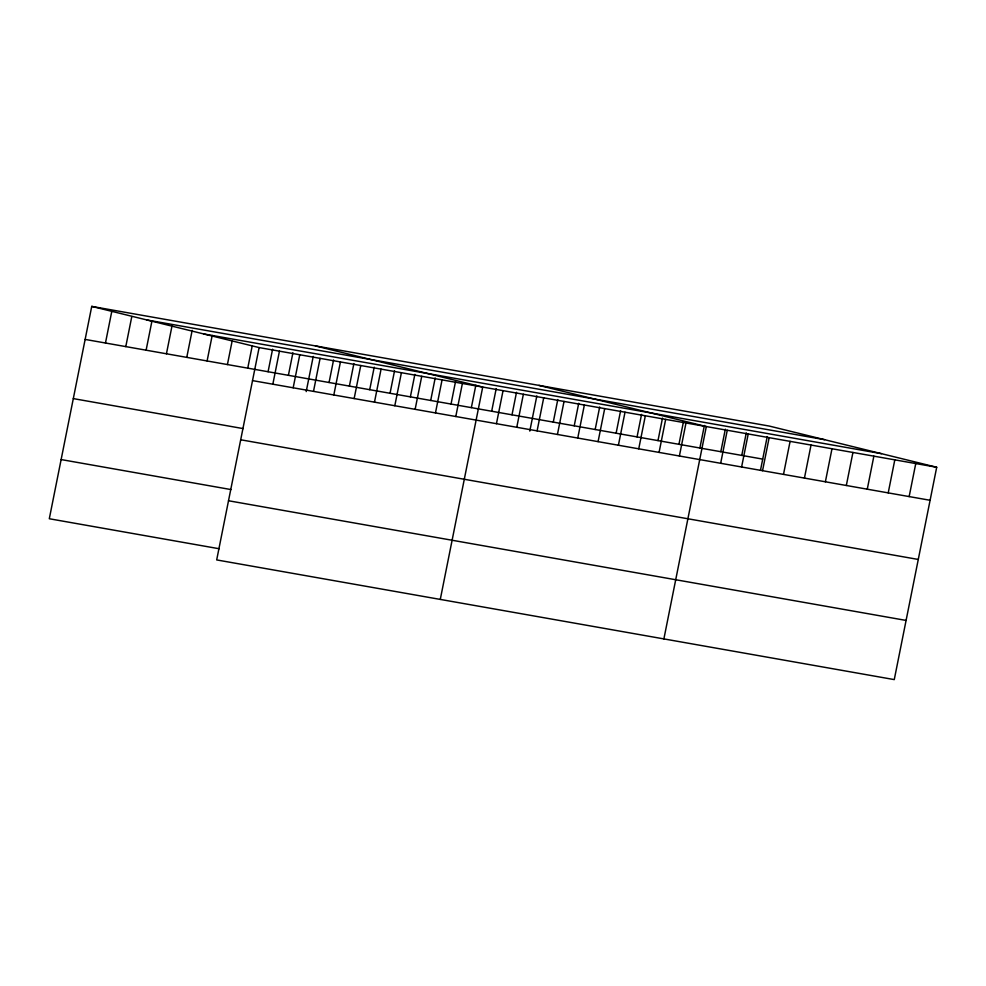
<?xml version="1.0" encoding="UTF-8"?>
<svg xmlns="http://www.w3.org/2000/svg" width="986" height="986" viewBox="0 0 986 986"><rect width="100%" height="100%" fill="white"/><g stroke="black" fill="none" stroke-linecap="round" stroke-linejoin="round"><path stroke-width="1.48" d="M91.735 306.399L259.121 347.577L216.686 559.925L894.265 679.6L936.7 467.253L769.314 426.075L91.735 306.399L49.3 518.747L219.175 548.746M105.465 343.017L111.763 311.49M125.789 346.604L131.791 316.58M146.113 350.19L151.819 321.67M166.437 353.789L172.143 325.269M186.773 357.376L192.171 330.359M207.097 360.962L212.2 335.45M227.421 364.561L232.228 340.54M247.757 368.148L252.256 345.63M268.081 371.734L272.58 349.217M272.839 384.195L279.445 351.164M288.405 375.321L292.904 352.815M293.175 387.781L299.769 354.763M306.202 391.602L313.24 356.402M313.499 391.368L320.093 358.349M329.065 382.506L333.564 359.989M333.823 394.967L340.429 361.936M349.389 386.093L353.888 363.575M354.159 398.554L360.753 365.535M369.713 389.692L374.212 367.174M374.483 402.14L381.077 369.121M390.049 393.278L394.548 370.761M394.807 405.739L401.413 372.708M410.373 396.865L414.872 374.347M415.131 409.326L421.737 376.307M430.697 400.464L435.196 377.946M435.467 412.912L442.061 379.893M451.033 404.05L455.532 381.533M455.791 416.511L462.385 383.48M471.357 407.637L475.856 385.119M440.286 599.414L482.721 387.067L315.335 345.889M491.681 411.224L496.18 388.718M496.451 423.684L503.045 390.666M512.005 414.823L516.504 392.305M516.775 427.283L523.369 394.252M529.802 431.092L536.84 395.891M537.099 430.87L543.705 397.839M553.282 422.107L557.78 399.589M557.435 434.456L564.029 401.438M574.222 425.804L578.72 403.286M577.759 438.043L584.353 405.024M595.174 429.502L599.673 406.996M598.083 441.642L604.689 408.611M616.114 433.211L620.613 410.694M618.407 445.228L625.013 412.21M637.055 436.909L641.553 414.391M638.743 448.815L645.337 415.796M657.995 440.606L662.493 418.089M659.067 452.414L665.661 419.383M678.947 444.304L683.446 421.786M679.391 456L685.997 422.982M699.887 448.001L704.386 425.484M663.886 638.916L706.321 426.568L538.935 385.39M720.828 451.699L725.326 429.181M720.667 463.284L727.261 430.266M741.768 455.396L746.279 432.891M741.608 466.994L748.214 433.963M760.465 470.371L767.219 436.588M762.548 470.692L769.154 437.661M783.5 474.389L790.094 441.358M804.44 478.087L811.034 445.056M825.381 481.784L831.987 448.766M846.333 485.482L852.927 452.463M867.273 489.179L873.867 456.161M888.213 492.877L894.807 459.858M909.154 496.587L915.76 463.556M146.963 319.994L824.555 439.67M203.88 333.995L881.459 453.671M259.121 347.577L936.7 467.253M85.129 339.418L762.72 459.106M252.515 380.608L930.106 500.284M73.309 398.603L243.185 428.602M240.695 439.781L918.274 559.456M61.12 459.562L231.007 489.574M228.505 500.752L906.097 620.428"/></g></svg>
